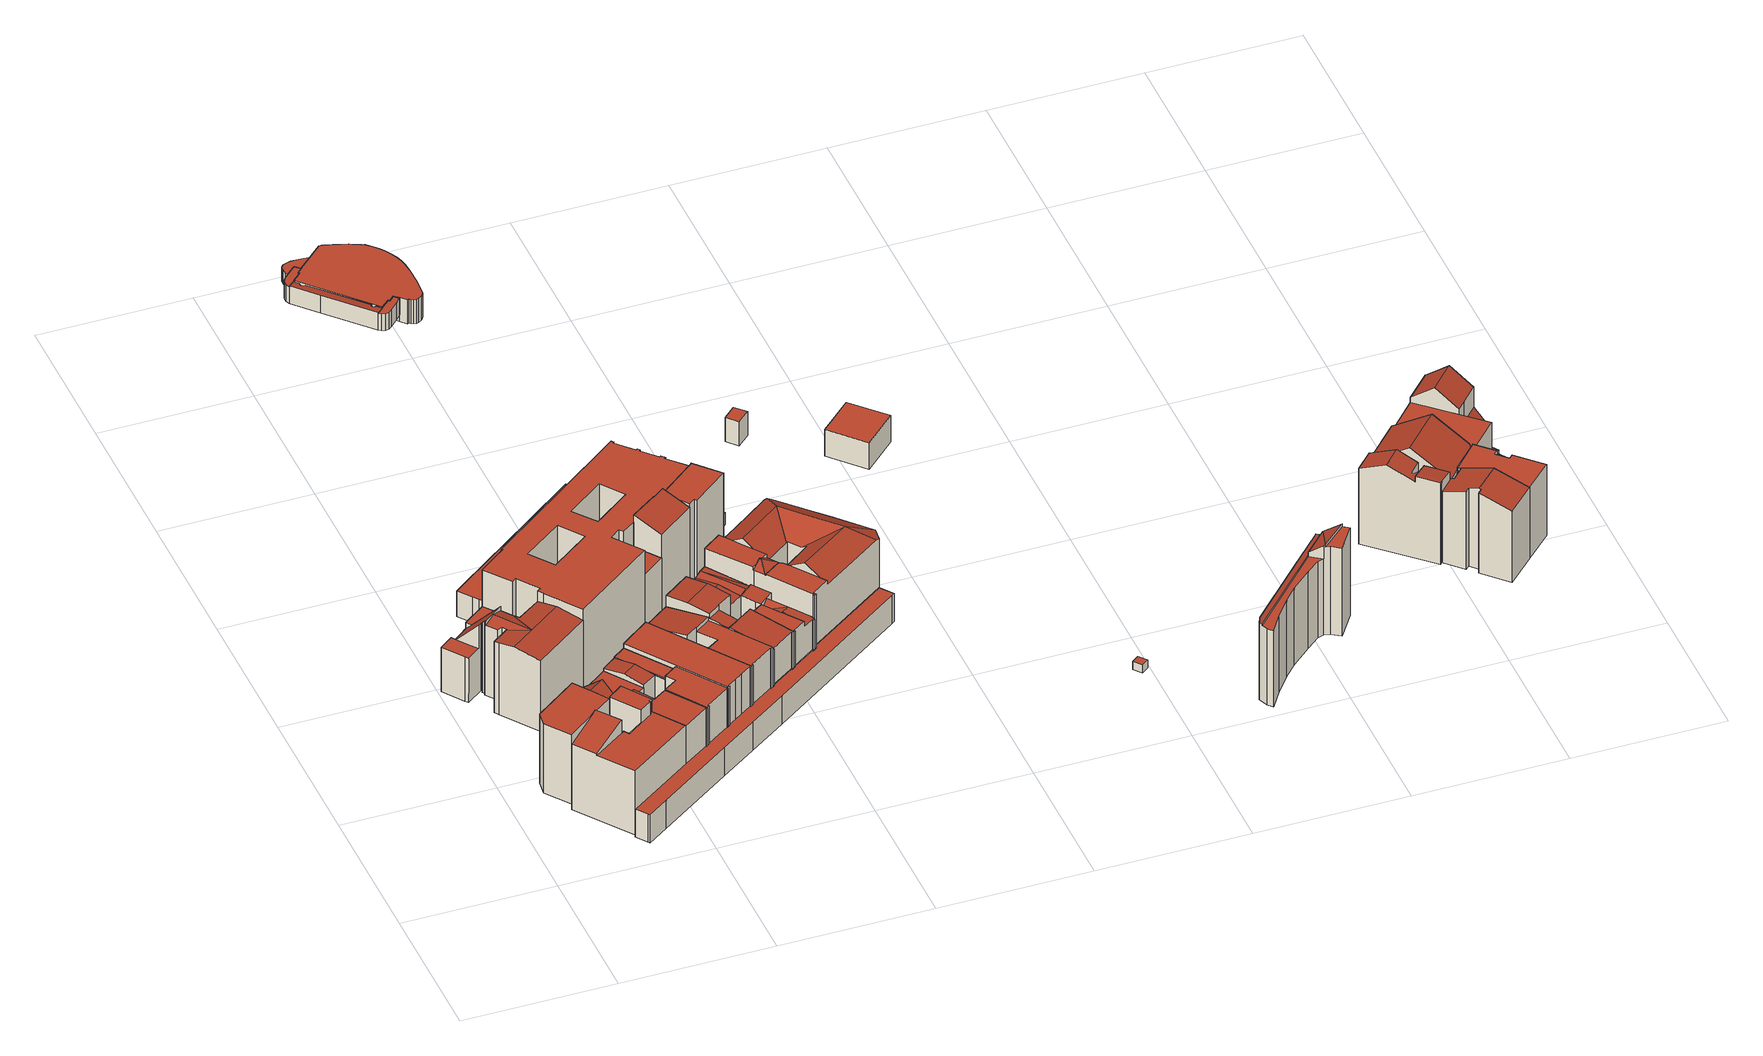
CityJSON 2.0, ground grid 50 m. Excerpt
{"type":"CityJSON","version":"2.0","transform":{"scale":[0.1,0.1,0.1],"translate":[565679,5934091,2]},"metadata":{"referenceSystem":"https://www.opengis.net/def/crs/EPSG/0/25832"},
"CityObjects":{
"building1":{"type":"Building","attributes":{"Gemeindeschluessel":"02000000","Geometrietyp2DReferenz":"3000","function":"31001_2310","roofType":"1000","measuredHeight":26.59,"storeysAboveGround":6},"geometry":[{"type":"MultiSurface","lod":"2","boundaries":[[[0,1,2,3,4,5,6,7]],[[0,8,9,10,11]],[[7,12,13,14,15,9,8]],[[16,17,18,19,20,21,22]],[[23,3,2,24]],[[11,1,0]],[[7,6,12]],[[25,5,4,26]],[[26,4,3,23]],[[14,22,21,15]],[[27,20,19,28]],[[28,19,18,29]],[[29,18,17,30]],[[30,17,16,31]],[[32,25,26,23,24,33,27,28,29,30,31]],[[27,33,10,9,15,21,20]],[[32,31,16,22,14,13]],[[0,7,8]],[[25,32,13,12,6,5]],[[33,24,2,1,11,10]]],"semantics":{"surfaces":[{"type":"RoofSurface"},{"type":"WallSurface"},{"type":"GroundSurface"}],"values":[0,0,0,0,1,1,1,1,1,1,1,1,1,1,2,1,1,1,1,1]}}]},
"building2":{"type":"Building","attributes":{"Gemeindeschluessel":"02000000","Geometrietyp2DReferenz":"3000","function":"31001_2010","roofType":"1000","measuredHeight":28.69,"storeysAboveGround":6},"geometry":[{"type":"MultiSurface","lod":"2","boundaries":[[[34,35,36,37]],[[38,37,36,39]],[[40,35,34,41]],[[42,43,44,45]],[[45,44,46,47]],[[47,46,48,49]],[[49,48,50,51]],[[51,50,52,53]],[[53,52,54,55]],[[56,38,39,57,42,45,47,49,51,53,55]],[[58,56,55,54]],[[43,42,57,40]],[[38,56,58,41,34,37]],[[57,39,36,35,40]],[[43,40,41,58,54,52,50,48,46,44]]],"semantics":{"surfaces":[{"type":"RoofSurface"},{"type":"WallSurface"},{"type":"GroundSurface"}],"values":[0,1,1,1,1,1,1,1,1,2,1,1,1,1,0]}}]},
"building3":{"type":"Building","attributes":{"Gemeindeschluessel":"02000000","Geometrietyp2DReferenz":"3000","function":"31001_2310","roofType":"3100","measuredHeight":27.79,"storeysAboveGround":5},"geometry":[{"type":"MultiSurface","lod":"2","boundaries":[[[59,60,61,62,63,64]],[[65,66,67,68,69,62,70,71,72,73,74,75,76]],[[66,77,78,79,80,81,82]],[[83,84,85]],[[69,63,62]],[[86,60,59,87]],[[87,59,64,88]],[[89,75,74,90]],[[90,74,73,91]],[[91,73,72,92]],[[92,72,71,93]],[[61,70,62]],[[94,95,96,97]],[[98,81,80,99]],[[99,80,79,100]],[[84,78,77,85]],[[66,82,67]],[[101,102,103,104]],[[105,106,107,108]],[[109,94,97,101,104,110,89,90,91,92,93,86,87,88,111,98,99,100,112,105,108,113]],[[112,100,79,78,84,83,114,115,116]],[[117,109,113,118]],[[119,120,117,118,121]],[[122,102,101,97,96]],[[113,108,107,121,118]],[[106,105,112,116]],[[123,110,104,103]],[[94,109,117,120,95]],[[89,110,123,124,76,75]],[[65,76,124,125,126]],[[126,114,83,85,77,66,65]],[[98,111,68,67,82,81]],[[86,93,71,70,61,60]],[[111,88,64,63,69,68]],[[106,116,115,114,119,121,107]],[[119,114,126,125]],[[119,125,124,123,103,102,122]],[[122,96,95,120,119]]],"semantics":{"surfaces":[{"type":"RoofSurface"},{"type":"WallSurface"},{"type":"GroundSurface"}],"values":[0,0,0,0,1,1,1,1,1,1,1,1,1,1,1,1,1,1,1,2,1,1,0,1,1,1,1,1,1,1,1,1,1,1,0,0,0,0]}}]},
"building4":{"type":"Building","attributes":{"Gemeindeschluessel":"02000000","Geometrietyp2DReferenz":"3000","function":"31001_2310","roofType":"1000","measuredHeight":24.97,"storeysAboveGround":5},"geometry":[{"type":"MultiSurface","lod":"2","boundaries":[[[127,128,129,130,131]],[[132,131,130,133]],[[133,130,129,134]],[[135,128,127,136]],[[137,138,139,140]],[[140,139,141,142]],[[143,144,145,146]],[[147,148,149,150]],[[151,152,134,129,128,135,153,154]],[[155,137,140,142,156,157,158,151,154,143,146,147,150]],[[159,160,161,132,133,134,152]],[[162,149,148,145,144,153,135,136,141,139,138]],[[156,142,141,136,127,131,132,161]],[[149,162,155,150]],[[145,148,147,146]],[[162,138,137,155]],[[153,144,143,154]],[[159,152,151,158]],[[160,159,158,157]],[[161,160,157,156]]],"semantics":{"surfaces":[{"type":"RoofSurface"},{"type":"WallSurface"},{"type":"GroundSurface"}],"values":[0,1,1,1,1,1,1,1,1,2,0,0,1,1,1,1,1,1,1,1]}}]},
"building5":{"type":"Building","attributes":{"Gemeindeschluessel":"02000000","Geometrietyp2DReferenz":"3000","function":"31001_2010","roofType":"1000","measuredHeight":23.34,"storeysAboveGround":5},"geometry":[{"type":"MultiSurface","lod":"2","boundaries":[[[163,164,165,166,167]],[[168,169,170,171,172,164,163]],[[173,174,171,170]],[[175,169,168,176]],[[165,177,166]],[[178,175,176,179,180,181]],[[178,181,182,183,174,173]],[[172,171,174,183]],[[182,181,180,184]],[[175,178,173,170,169]],[[179,176,168,163,167]],[[165,164,172]],[[180,179,167,166,177,184]],[[165,172,183,182,184,177]]],"semantics":{"surfaces":[{"type":"RoofSurface"},{"type":"WallSurface"},{"type":"GroundSurface"}],"values":[0,0,0,1,1,2,1,1,1,1,1,1,1,0]}}]},
"building6":{"type":"Building","attributes":{"Gemeindeschluessel":"02000000","Geometrietyp2DReferenz":"3000","function":"31001_2010","roofType":"1000","measuredHeight":24.37,"storeysAboveGround":6},"geometry":[{"type":"MultiSurface","lod":"2","boundaries":[[[185,186,187,188]],[[189,190,186,185]],[[191,192,193,194]],[[195,196,197,198]],[[199,200,191,194,201,202,189,185,188,203,195,198]],[[204,193,192,205,206,197,196,207,187,186,190,208]],[[197,206,199,198]],[[207,196,195,203]],[[208,190,189,202]],[[187,207,203,188]],[[204,208,202,201]],[[193,204,201,194]],[[205,192,191,200]],[[206,205,200,199]]],"semantics":{"surfaces":[{"type":"WallSurface"},{"type":"GroundSurface"},{"type":"RoofSurface"}],"values":[0,0,0,0,1,2,0,0,0,0,0,0,0,0]}}]},
"building7":{"type":"Building","attributes":{"Gemeindeschluessel":"02000000","Geometrietyp2DReferenz":"3000","function":"31001_2310","roofType":"1000","measuredHeight":25.02,"storeysAboveGround":6},"geometry":[{"type":"MultiSurface","lod":"2","boundaries":[[[209,210,211,212]],[[212,211,213,214]],[[214,213,215,216]],[[217,218,219,220]],[[221,222,223,195]],[[224,225,226,227]],[[227,226,228,229]],[[229,228,230,231]],[[232,223,222,219,218,230,228,226,225,233,215,213,211,210]],[[217,220,221,195,203,209,212,214,216,234,224,227,229,231]],[[234,216,215,233]],[[209,203,232,210]],[[203,195,223,232]],[[221,220,219,222]],[[217,231,230,218]],[[224,234,233,225]]],"semantics":{"surfaces":[{"type":"WallSurface"},{"type":"RoofSurface"},{"type":"GroundSurface"}],"values":[0,0,0,0,0,0,0,0,1,2,0,0,0,0,0,0]}}]},
"building8":{"type":"Building","attributes":{"Gemeindeschluessel":"02000000","Geometrietyp2DReferenz":"3000","function":"31001_2010","roofType":"1000","measuredHeight":9.47,"storeysAboveGround":7},"geometry":[{"type":"MultiSurface","lod":"2","boundaries":[[[235,236,237,238]],[[239,240,241,242]],[[242,241,243,244]],[[245,246,236,235]],[[247,248,249,250]],[[250,249,246,245]],[[251,252,248,247]],[[244,243,252,251]],[[240,239,238,237]],[[238,239,242,244,251,247,250,245,235]],[[240,237,236,246,249,248,252,243,241]]],"semantics":{"surfaces":[{"type":"WallSurface"},{"type":"GroundSurface"},{"type":"RoofSurface"}],"values":[0,0,0,0,0,0,0,0,0,1,2]}}]},
"building9":{"type":"Building","attributes":{"Gemeindeschluessel":"02000000","Geometrietyp2DReferenz":"3000","function":"31001_2010","roofType":"1000","measuredHeight":30.43,"storeysAboveGround":6},"geometry":[{"type":"MultiSurface","lod":"2","boundaries":[[[253,254,255,256,257,258,259,260,261,262,263,264,265,266,267,268,269,270,271,113,108,105,272,273,99,98,274,275,276,277,278,279],[280,281,282,283],[284,285,286,287]],[[288,289,290,291,292,293,294,295,296,297,298,299,300,301,302,303,304,305,306,307,308,309,310,311,312,313,314,315,316,317,318,319],[320,321,322,323],[324,325,326,327]],[[319,318,254,253]],[[318,317,255,254]],[[317,316,256,255]],[[316,315,257,256]],[[315,314,258,257]],[[314,313,259,258]],[[313,312,260,259]],[[312,311,261,260]],[[311,310,262,261]],[[310,309,263,262]],[[309,308,264,263]],[[308,307,265,264]],[[307,306,266,265]],[[306,305,267,266]],[[305,304,268,267]],[[304,303,269,268]],[[303,302,270,269]],[[302,301,271,270]],[[301,300,113,271]],[[300,299,108,113]],[[299,298,105,108]],[[298,297,272,105]],[[297,296,273,272]],[[296,295,99,273]],[[295,294,98,99]],[[294,293,274,98]],[[293,292,275,274]],[[292,291,276,275]],[[291,290,277,276]],[[290,289,278,277]],[[289,288,279,278]],[[288,319,253,279]],[[323,322,281,280]],[[322,321,282,281]],[[321,320,283,282]],[[320,323,280,283]],[[327,326,285,284]],[[326,325,286,285]],[[325,324,287,286]],[[324,327,284,287]]],"semantics":{"surfaces":[{"type":"GroundSurface"},{"type":"RoofSurface"},{"type":"WallSurface"}],"values":[0,1,2,2,2,2,2,2,2,2,2,2,2,2,2,2,2,2,2,2,2,2,2,2,2,2,2,2,2,2,2,2,2,2,2,2,2,2,2,2,2,2]}}]},
"building10":{"type":"Building","attributes":{"Gemeindeschluessel":"02000000","Geometrietyp2DReferenz":"3000","function":"31001_2050","roofType":"1000","measuredHeight":26.42,"storeysAboveGround":6},"geometry":[{"type":"MultiSurface","lod":"2","boundaries":[[[328,329,330,216]],[[331,332,333,334]],[[335,336,337,338]],[[234,339,336,335]],[[340,341,342,224]],[[343,344,345,346]],[[347,348,340,224,234,335,338,349,328,216,350,351,343,346]],[[337,336,339,342,341,352,353,345,344,354,331,334]],[[331,354,351,350,355,332]],[[337,334,333,356,349,338]],[[345,353,347,346]],[[354,344,343,351]],[[342,339,234,224]],[[352,341,340,348]],[[353,352,348,347]],[[329,328,349,356]],[[355,350,216,330]],[[355,330,329,356,333,332]]],"semantics":{"surfaces":[{"type":"WallSurface"},{"type":"GroundSurface"},{"type":"RoofSurface"}],"values":[0,0,0,0,0,0,1,2,0,0,0,0,0,0,0,0,0,2]}}]},
"building11":{"type":"Building","attributes":{"Gemeindeschluessel":"02000000","Geometrietyp2DReferenz":"3000","function":"51009_1610","roofType":"1000","measuredHeight":10.56},"geometry":[{"type":"MultiSurface","lod":"2","boundaries":[[[357,358,359,360]],[[361,362,363,364]],[[364,363,365,366]],[[367,368,369,370]],[[371,372,360,359]],[[366,365,372,371]],[[361,373,374,362]],[[373,370,369,374]],[[367,375,376,368]],[[376,375,377,378]],[[379,378,377,380]],[[381,382,379,380]],[[383,382,381,384]],[[383,384,385,386]],[[387,386,385,388]],[[389,390,387,388]],[[391,390,389,392]],[[391,392,393,394]],[[395,394,393,396]],[[397,398,395,396]],[[399,398,397,400]],[[399,400,401,402]],[[403,402,401,404]],[[405,406,403,404]],[[407,406,405,408]],[[407,408,409,410]],[[411,410,409,412]],[[413,411,412,414]],[[415,413,414,416]],[[417,418,415,416]],[[419,418,417,420]],[[419,420,421,422]],[[423,422,421,424]],[[425,426,423,424]],[[427,426,425,428]],[[427,428,429,430]],[[357,430,429,358]],[[367,370,373,361,364,366,371,359,358,429,428,425,424,421,420,417,416,414,412,409,408,405,404,401,400,397,396,393,392,389,388,385,384,381,380,377,375]],[[369,368,376,378,379,382,383,386,387,390,391,394,395,398,399,402,403,406,407,410,411,413,415,418,419,422,423,426,427,430,357,360,372,365,363,362,374]]],"semantics":{"surfaces":[{"type":"WallSurface"},{"type":"GroundSurface"},{"type":"RoofSurface"}],"values":[0,0,0,0,0,0,0,0,0,0,0,0,0,0,0,0,0,0,0,0,0,0,0,0,0,0,0,0,0,0,0,0,0,0,0,0,0,1,2]}}]},
"building12":{"type":"Building","attributes":{"Gemeindeschluessel":"02000000","Geometrietyp2DReferenz":"3000","function":"31001_2010","roofType":"1000","measuredHeight":20.93,"storeysAboveGround":5},"geometry":[{"type":"MultiSurface","lod":"2","boundaries":[[[431,432,433,434]],[[434,433,435,436]],[[436,435,437,438]],[[438,437,439,440]],[[432,431,440,439]],[[440,431,434,436,438]],[[432,439,437,435,433]]],"semantics":{"surfaces":[{"type":"WallSurface"},{"type":"GroundSurface"},{"type":"RoofSurface"}],"values":[0,0,0,0,0,1,2]}}]},
"building13":{"type":"Building","attributes":{"Gemeindeschluessel":"02000000","Geometrietyp2DReferenz":"3000","function":"31001_2050","roofType":"3100","measuredHeight":28.46,"storeysAboveGround":6},"geometry":[{"type":"MultiSurface","lod":"2","boundaries":[[[441,442,443,444]],[[443,445,446,444]],[[441,447,448,442]],[[449,450,451,452]],[[453,454,455,343]],[[456,457,458,459]],[[351,460,447,441,444,446,461,462,350]],[[463,464,453,343,351,350,465,466,467,468,449,452,456,459]],[[469,470,461,446,445,471]],[[455,454,472,473,458,457,451,450,448,447,460]],[[470,469,466,465,474]],[[469,471,467,466]],[[468,467,471,445,443,442,448]],[[458,473,463,459]],[[451,457,456,452]],[[455,460,351,343]],[[472,454,453,464]],[[473,472,464,463]],[[448,450,449,468]],[[474,465,350,462]],[[474,462,461,470]]],"semantics":{"surfaces":[{"type":"RoofSurface"},{"type":"WallSurface"},{"type":"GroundSurface"}],"values":[0,1,1,1,1,1,1,2,0,0,1,1,1,1,1,1,1,1,1,1,0]}}]},
"building14":{"type":"Building","attributes":{"Gemeindeschluessel":"02000000","Geometrietyp2DReferenz":"3000","function":"31001_2010","roofType":"2100","measuredHeight":32.8,"storeysAboveGround":6},"geometry":[{"type":"MultiSurface","lod":"2","boundaries":[[[475,476,477,478]],[[478,477,479,480]],[[480,479,481,482]],[[482,481,483,484]],[[484,483,485,486]],[[476,475,486,485]],[[486,475,478,480,482,484]],[[476,485,483,481,479,477]]],"semantics":{"surfaces":[{"type":"WallSurface"},{"type":"GroundSurface"},{"type":"RoofSurface"}],"values":[0,0,0,0,0,0,1,2]}}]},
"building15":{"type":"Building","attributes":{"Gemeindeschluessel":"02000000","Geometrietyp2DReferenz":"3000","function":"31001_2310","roofType":"1000","measuredHeight":24.54,"storeysAboveGround":5},"geometry":[{"type":"MultiSurface","lod":"2","boundaries":[[[487,488,489,490]],[[491,492,493,494,495,489]],[[496,491,488,487]],[[497,498,495]],[[494,499,500,497,495]],[[501,502,503,499,493,504,505]],[[506,507,508]],[[509,510,506,508]],[[506,511,512,507]],[[513,508,514]],[[449,515,516,517]],[[513,518,519,508,520]],[[508,519,509]],[[521,522,523]],[[452,524,515,449]],[[499,503,500]],[[505,504,514,508]],[[525,526,527,456]],[[528,529,530,531]],[[517,516,518,513,514,504,493,492,532]],[[533,534,525,456,452,449,517,532,466,465,535,536,537,528,531]],[[535,465,490,489,495,498]],[[536,535,498,497,500,503,502]],[[537,536,502,501,512,511,538]],[[539,533,531,530]],[[529,528,537,538]],[[521,510,509]],[[505,508,507,512,501]],[[524,452,456,527]],[[526,525,534,540]],[[534,533,539,523,522,540]],[[466,532,492,491,496]],[[499,494,493]],[[465,466,496,487,490]],[[491,489,488]],[[529,538,511,506,510,521,523,539,530]],[[526,540,522,521,509,519,518,516,515,524,527]]],"semantics":{"surfaces":[{"type":"RoofSurface"},{"type":"WallSurface"},{"type":"GroundSurface"}],"values":[0,0,0,0,0,0,0,0,0,0,1,1,1,1,1,1,1,1,1,1,2,1,1,1,1,1,1,1,1,1,1,1,1,1,1,0,0]}}]},
"building16":{"type":"Building","attributes":{"Gemeindeschluessel":"02000000","Geometrietyp2DReferenz":"3000","function":"51009_1610","roofType":"1000","measuredHeight":6.48},"geometry":[{"type":"MultiSurface","lod":"2","boundaries":[[[541,542,543,544,545,546,547,548,549,550,551,552,553,554,555,556,557,558,559]],[[560,561,562,563]],[[556,564,557]],[[565,566,567,568]],[[568,567,561,560]],[[569,558,557]],[[570,555,554,571]],[[571,554,553,572]],[[572,553,552,573]],[[573,552,551,574]],[[574,551,550,575]],[[575,550,549,576]],[[576,549,548,577]],[[577,548,547,578]],[[578,547,546,579]],[[579,546,545,580]],[[543,542,581]],[[543,582,544]],[[583,584,585,586]],[[586,585,587,588]],[[588,587,589,590]],[[591,592,593,594]],[[594,593,595,596]],[[596,595,597,598]],[[598,597,599,600]],[[600,599,601,602]],[[603,604,605,606]],[[606,605,607,608]],[[608,607,609,610]],[[610,609,611,612]],[[583,586,588,590,613,614,565,568,560,563,591,594,596,598,600,602,615,570,571,572,573,574,575,576,577,578,579,580,603,606,608,610,612]],[[584,583,612,611]],[[614,613,541,559]],[[613,590,589,581,542,541]],[[603,580,545,544,582,604]],[[565,614,559,558,569,566]],[[570,615,616,564,556,555]],[[616,615,602,601]],[[592,591,563,562]],[[584,611,609,607,605,604,582,543,581,589,587,585]],[[592,562,561,567,566,569,557,564,616,601,599,597,595,593]]],"semantics":{"surfaces":[{"type":"RoofSurface"},{"type":"WallSurface"},{"type":"GroundSurface"}],"values":[0,1,1,1,1,1,1,1,1,1,1,1,1,1,1,1,1,1,1,1,1,1,1,1,1,1,1,1,1,1,2,1,1,1,1,1,1,1,1,0,0]}}]},
"building17":{"type":"Building","attributes":{"Gemeindeschluessel":"02000000","Geometrietyp2DReferenz":"3000","function":"31001_2010","roofType":"1000","measuredHeight":30.7,"storeysAboveGround":7},"geometry":[{"type":"MultiSurface","lod":"2","boundaries":[[[617,618,619,620]],[[620,619,621,622]],[[622,621,623,624]],[[624,623,625,626]],[[626,625,627,628]],[[628,627,629,630]],[[631,632,618,617]],[[630,629,632,631]],[[630,631,617,620,622,624,626,628]],[[632,629,627,625,623,621,619,618]]],"semantics":{"surfaces":[{"type":"WallSurface"},{"type":"GroundSurface"},{"type":"RoofSurface"}],"values":[0,0,0,0,0,0,0,0,1,2]}}]},
"building18":{"type":"Building","attributes":{"Gemeindeschluessel":"02000000","Geometrietyp2DReferenz":"3000","function":"31001_2080","roofType":"1000","measuredHeight":8.91,"storeysAboveGround":1},"geometry":[{"type":"MultiSurface","lod":"2","boundaries":[[[633,634,635,636,637,638,639,640,641,642,643]],[[644,645,646,647]],[[647,646,648,649]],[[650,651,652,653]],[[653,652,654,655]],[[655,654,645,644]],[[656,643,642,657]],[[657,642,641,658]],[[658,641,640,659]],[[659,640,639,660]],[[660,639,638,661]],[[661,638,637,662]],[[663,634,633,664]],[[664,633,643,656]],[[635,665,666,636]],[[667,668,669,670]],[[670,669,671,672]],[[672,671,673,674]],[[674,673,675,676]],[[676,675,677,678]],[[678,677,679,680]],[[680,679,681,682]],[[682,681,683,684]],[[684,683,685,686]],[[686,685,687,688]],[[688,687,689,690]],[[690,689,691,692]],[[692,691,693,694]],[[695,696,697,698]],[[698,697,699,700]],[[700,699,701,702]],[[702,701,703,704]],[[704,703,705,706]],[[706,705,707,708]],[[708,707,709,710]],[[710,709,711,712]],[[712,711,713,714]],[[715,713,711,709,707,705,703,701,699,697,696,693,691,689,687,685,683,681,679,677,675,673,671,669,668,666,665,716,648,646,645,654,652,651]],[[717,650,653,655,644,647,649,718,663,664,656,657,658,659,660,661,662,667,670,672,674,676,678,680,682,684,686,688,690,692,694,695,698,700,702,704,706,708,710,712,714]],[[717,714,713,715]],[[695,694,693,696]],[[663,718,716,665,635,634]],[[667,662,637,636,666,668]],[[650,717,715,651]],[[718,649,648,716]]],"semantics":{"surfaces":[{"type":"RoofSurface"},{"type":"WallSurface"},{"type":"GroundSurface"}],"values":[0,1,1,1,1,1,1,1,1,1,1,1,1,1,1,1,1,1,1,1,1,1,1,1,1,1,1,1,1,1,1,1,1,1,1,1,1,0,2,1,1,1,1,1,1]}}]},
"building19":{"type":"Building","attributes":{"Gemeindeschluessel":"02000000","Geometrietyp2DReferenz":"3000","function":"31001_2310","roofType":"3100","measuredHeight":33.44,"storeysAboveGround":7},"geometry":[{"type":"MultiSurface","lod":"2","boundaries":[[[719,720,721,722,723,724,725,726,727,728,729]],[[730,731,732,733,720,734]],[[735,736,737,732,731]],[[732,737,738,722,733]],[[739,740,741,742,743]],[[744,728,727]],[[725,724,745]],[[720,719,734]],[[735,746,747,736]],[[748,749,750]],[[751,752,753]],[[754,755,756,757]],[[758,759,760,761]],[[761,760,762,763]],[[764,765,766,767]],[[768,769,770,771]],[[772,741,740,773]],[[754,774,775,776,773,740,739,777,753,752,755]],[[778,779,780,767,766,781,782,783,784,785]],[[738,786,787,788,785,784,789,745,724,723,722]],[[773,776,775,774,754,757,790,791,792,793,794,795,796,797,798,799,800,801,758,761,763,802,768,771,803,804,805,806,772],[780,779,778,785,788,787,786,807,808,809,810,764,767]],[[784,783,782,743,811,812,813,789]],[[812,811,743,742,814,815,816,770,769,817,813]],[[795,794,793,818,746,735,731,730,796]],[[737,736,747,819,809,808,807,786,738]],[[814,742,741,772,806,805,804,815]],[[816,815,804,803,771,770]],[[820,751,821,750]],[[817,769,768,802,763,762]],[[792,791,822,823,818,793]],[[791,790,757,756,824,822]],[[749,748,765,764,810,809,819]],[[733,722,721,720]],[[726,725,825,727]],[[826,827,759,758,801,800]],[[797,796,730,734,719,729,798]],[[729,728,744,826,800,799,798]],[[751,753,777,739,743,828,821]],[[750,821,828,743,782,781,766,765,748]],[[818,823,822,824,756,755,752,751,820,750,749,819,747,746]],[[725,745,789,813,829,825]],[[727,825,829,813,817,762,760,759,827,826,744]]],"semantics":{"surfaces":[{"type":"RoofSurface"},{"type":"WallSurface"},{"type":"GroundSurface"}],"values":[0,0,0,0,0,1,1,1,1,1,1,1,1,1,1,1,1,1,1,1,2,0,0,1,1,1,1,1,1,1,1,1,1,1,1,1,1,0,0,0,0,0]}}]},
"building20":{"type":"Building","attributes":{"Gemeindeschluessel":"02000000","Geometrietyp2DReferenz":"3000","function":"51009_1610","roofType":"1000","measuredHeight":4.54},"geometry":[{"type":"MultiSurface","lod":"2","boundaries":[[[830,831,832,833,834,835,836,837,838]],[[839,840,841,842,843,844,845,846,847]],[[839,838,837,840]],[[840,837,836,841]],[[841,836,835,842]],[[842,835,834,843]],[[843,834,833,844]],[[844,833,832,845]],[[845,832,831,846]],[[846,831,830,847]],[[847,830,838,839]]],"semantics":{"surfaces":[{"type":"RoofSurface"},{"type":"GroundSurface"},{"type":"WallSurface"}],"values":[0,1,2,2,2,2,2,2,2,2,2]}}]},
"building21":{"type":"Building","attributes":{"Gemeindeschluessel":"02000000","Geometrietyp2DReferenz":"3000","function":"31001_2050","roofType":"1000","measuredHeight":4.53,"storeysAboveGround":1},"geometry":[{"type":"MultiSurface","lod":"2","boundaries":[[[848,849,850,851]],[[852,853,854,855]],[[855,854,849,848]],[[854,853,850,849]],[[853,852,851,850]],[[852,855,848,851]]],"semantics":{"surfaces":[{"type":"GroundSurface"},{"type":"RoofSurface"},{"type":"WallSurface"}],"values":[0,1,2,2,2,2]}}]},
"building22":{"type":"Building","attributes":{"Gemeindeschluessel":"02000000","Geometrietyp2DReferenz":"3000","function":"31001_2080","roofType":"1000","measuredHeight":4.46,"storeysAboveGround":1},"geometry":[{"type":"MultiSurface","lod":"2","boundaries":[[[856,857,858,859]],[[860,861,862,863]],[[863,862,857,856]],[[862,861,858,857]],[[861,860,859,858]],[[860,863,856,859]]],"semantics":{"surfaces":[{"type":"GroundSurface"},{"type":"RoofSurface"},{"type":"WallSurface"}],"values":[0,1,2,2,2,2]}}]},
"building23":{"type":"Building","attributes":{"Gemeindeschluessel":"02000000","Geometrietyp2DReferenz":"3000","function":"51009_1610","roofType":"1000","measuredHeight":4.46},"geometry":[{"type":"MultiSurface","lod":"2","boundaries":[[[864,865,866,867]],[[868,869,870,871]],[[868,867,866,869]],[[869,866,865,870]],[[870,865,864,871]],[[868,871,864,867]]],"semantics":{"surfaces":[{"type":"RoofSurface"},{"type":"GroundSurface"},{"type":"WallSurface"}],"values":[0,1,2,2,2,2]}}]},
"building24":{"type":"Building","attributes":{"Gemeindeschluessel":"02000000","Geometrietyp2DReferenz":"3000","function":"31001_3090","roofType":"1000","measuredHeight":9,"storeysAboveGround":1},"geometry":[{"type":"MultiSurface","lod":"2","boundaries":[[[872,873,874,875]],[[876,877,878,879]],[[879,878,873,872]],[[878,877,874,873]],[[877,876,875,874]],[[876,879,872,875]]],"semantics":{"surfaces":[{"type":"GroundSurface"},{"type":"RoofSurface"},{"type":"WallSurface"}],"values":[0,1,2,2,2,2]}}]},
"building25":{"type":"Building","attributes":{"Gemeindeschluessel":"02000000","Geometrietyp2DReferenz":"3000","function":"31001_2080","roofType":"1000","measuredHeight":9.91,"storeysAboveGround":2},"geometry":[{"type":"MultiSurface","lod":"2","boundaries":[[[880,881,882,883]],[[884,885,886,887]],[[884,883,882,885]],[[885,882,881,886]],[[886,881,880,887]],[[887,880,883,884]]],"semantics":{"surfaces":[{"type":"RoofSurface"},{"type":"GroundSurface"},{"type":"WallSurface"}],"values":[0,1,2,2,2,2]}}]},
"building26":{"type":"Building","attributes":{"Gemeindeschluessel":"02000000","Geometrietyp2DReferenz":"3000","function":"31001_3091","roofType":"1000","measuredHeight":3,"storeysAboveGround":1},"geometry":[{"type":"MultiSurface","lod":"2","boundaries":[[[888,889,890,891]],[[892,893,894,895]],[[895,894,889,888]],[[894,893,890,889]],[[893,892,891,890]],[[892,895,888,891]]],"semantics":{"surfaces":[{"type":"GroundSurface"},{"type":"RoofSurface"},{"type":"WallSurface"}],"values":[0,1,2,2,2,2]}}]},
"building27":{"type":"Building","attributes":{"Gemeindeschluessel":"02000000","Geometrietyp2DReferenz":"3000","function":"51009_1610","roofType":"2100","measuredHeight":33.85},"geometry":[{"type":"MultiSurface","lod":"2","boundaries":[[[896,897,898,899]],[[900,901,898,897]],[[902,903,904,905,906]],[[907,908,909,910]],[[910,909,911,912]],[[912,911,913,914]],[[915,916,917,918]],[[919,920,921,922]],[[922,921,923,924]],[[924,923,925,926]],[[926,925,927,928]],[[916,899,898,929]],[[930,896,899,916,915]],[[905,901,900,906]],[[931,904,903,932]],[[932,903,902,933]],[[934,935,929,898,901,905,904,931]],[[936,919,922,924,926,928,937,938,907,910,912,914,939,940,934,931,932,933]],[[941,942,913,911,909,908,917,916,929,935]],[[913,942,939,914]],[[936,933,902,906,900,897,896]],[[941,935,934,940]],[[942,941,940,939]],[[943,938,937,944]],[[944,937,928,927]],[[919,936,896,930,920]],[[907,938,943,918,917,908]],[[944,927,925,923,921,920,930,915,918,943]]],"semantics":{"surfaces":[{"type":"RoofSurface"},{"type":"WallSurface"},{"type":"GroundSurface"}],"values":[0,0,0,1,1,1,1,1,1,1,1,1,1,1,1,1,1,2,0,1,1,1,1,1,1,1,1,0]}}]},
"building28":{"type":"Building","attributes":{"Gemeindeschluessel":"02000000","Geometrietyp2DReferenz":"3000","function":"31001_2010","roofType":"3100","measuredHeight":32.34,"storeysAboveGround":7},"geometry":[{"type":"MultiSurface","lod":"2","boundaries":[[[945,946,947,948]],[[949,950,951,952,953,954,946,945]],[[955,956,957,958,959]],[[960,948,947,961]],[[962,954,953,963]],[[963,953,952,964]],[[964,952,951,965]],[[965,951,950,966]],[[949,959,958,950]],[[967,957,956,968]],[[968,956,955,969]],[[960,961,962,963,964,965,966,967,968,969]],[[960,969,955,959,949,945,948]],[[967,966,950,958,957]],[[962,961,947,946,954]]],"semantics":{"surfaces":[{"type":"RoofSurface"},{"type":"WallSurface"},{"type":"GroundSurface"}],"values":[0,0,0,1,1,1,1,1,1,1,1,2,1,1,1]}}]},
"building29":{"type":"Building","attributes":{"Gemeindeschluessel":"02000000","Geometrietyp2DReferenz":"3000","function":"31001_2010","roofType":"3100","measuredHeight":34.13,"storeysAboveGround":7},"geometry":[{"type":"MultiSurface","lod":"2","boundaries":[[[970,971,972,973]],[[961,973,972,974]],[[975,976,977,978]],[[978,977,979,980]],[[981,982,970,973,961]],[[981,961,974,975,978,980]],[[982,981,980,979]],[[975,974,972,971,976]],[[982,979,977,976,971,970]]],"semantics":{"surfaces":[{"type":"RoofSurface"},{"type":"WallSurface"},{"type":"GroundSurface"}],"values":[0,1,1,1,1,2,1,1,0]}}]},
"building30":{"type":"Building","attributes":{"Gemeindeschluessel":"02000000","Geometrietyp2DReferenz":"3000","function":"31001_2010","roofType":"3100","measuredHeight":30.16,"storeysAboveGround":7},"geometry":[{"type":"MultiSurface","lod":"2","boundaries":[[[983,984,985,986,987,988,989,990,991]],[[992,991,990,993]],[[993,990,989,994]],[[994,989,988,995]],[[995,988,987,996]],[[997,984,983,998]],[[998,983,991,992]],[[999,1000,1001,1002]],[[1003,1004,1000,999]],[[1003,999,1002,997,998,992,993,994,995,996,1005]],[[1006,1005,996,987,986]],[[1004,1003,1005,1006]],[[997,1002,1001,985,984]],[[1004,1006,986,985,1001,1000]]],"semantics":{"surfaces":[{"type":"RoofSurface"},{"type":"WallSurface"},{"type":"GroundSurface"}],"values":[0,1,1,1,1,1,1,1,1,2,1,1,1,0]}}]},
"building31":{"type":"Building","attributes":{"Gemeindeschluessel":"02000000","Geometrietyp2DReferenz":"3000","function":"31001_2010","roofType":"1000","measuredHeight":23.97,"storeysAboveGround":7},"geometry":[{"type":"MultiSurface","lod":"2","boundaries":[[[1007,1008,1009,1010,1011]],[[1012,1013,1014,1015,1016]],[[1015,1008,1007,1016]],[[1012,1011,1010,1013]],[[1013,1010,1009,1014]],[[1014,1009,1008,1015]],[[1012,1016,1007,1011]]],"semantics":{"surfaces":[{"type":"RoofSurface"},{"type":"GroundSurface"},{"type":"WallSurface"}],"values":[0,1,2,2,2,2,2]}}]},
"building32":{"type":"Building","attributes":{"Gemeindeschluessel":"02000000","Geometrietyp2DReferenz":"3000","function":"31001_2010","roofType":"1000","measuredHeight":26.55,"storeysAboveGround":6},"geometry":[{"type":"MultiSurface","lod":"2","boundaries":[[[1017,1018,1019,1020]],[[1020,1019,1021,1022]],[[1022,1021,1023,1024]],[[1024,1023,1025,1026]],[[1026,1025,1027,1028]],[[1028,1027,1029,1030]],[[1005,1006,1031,996]],[[996,1031,1018,1017]],[[1032,1033,1006,1005]],[[1033,1032,1030,1029]],[[1030,1032,1005,996,1017,1020,1022,1024,1026,1028]],[[1033,1029,1027,1025,1023,1021,1019,1018,1031,1006]]],"semantics":{"surfaces":[{"type":"WallSurface"},{"type":"GroundSurface"},{"type":"RoofSurface"}],"values":[0,0,0,0,0,0,0,0,0,0,1,2]}}]},
"building33":{"type":"Building","attributes":{"Gemeindeschluessel":"02000000","Geometrietyp2DReferenz":"3000","function":"31001_2010","roofType":"3100","measuredHeight":31.62,"storeysAboveGround":8},"geometry":[{"type":"MultiSurface","lod":"2","boundaries":[[[1034,1035,1036,1037,1038,1039,1040]],[[1041,1042,1043,1044]],[[1044,1043,1045,1046]],[[1034,1047,1048,1035]],[[1049,1040,1039,1050]],[[1051,1038,1037,1052]],[[1052,1037,1036,1053]],[[1054,1055,1056,1057]],[[1058,1059,1060,1061]],[[1061,1060,1062,1063]],[[1046,1045,1064,1047,1034,1040,1049,1059,1058]],[[1054,1057,1065,1051,1052,1053,1066,1067,1068,1041,1044,1046,1058,1061,1063]],[[1055,1054,1063,1062]],[[1050,1065,1057,1056]],[[1051,1065,1050,1039,1038]],[[1066,1053,1036,1035,1048]],[[1069,1067,1066,1048]],[[1068,1067,1069,1070,1071]],[[1042,1041,1068,1071]],[[1056,1055,1062,1060,1059,1049,1050]],[[1070,1069,1048,1047,1064]],[[1070,1064,1045,1043,1042,1071]]],"semantics":{"surfaces":[{"type":"RoofSurface"},{"type":"WallSurface"},{"type":"GroundSurface"}],"values":[0,1,1,1,1,1,1,1,1,1,1,2,1,1,1,1,1,1,1,0,0,0]}}]}
},
"vertices":[
[291,492,295],[254,544,295],[113,441,295],[106,392,295],[164,314,295],[269,392,295],[330,435,295],[294,488,295],[292,490,297],[342,526,297],[304,581,239],[254,544,239],[330,435,239],[331,436,239],[331,435,238],[380,471,238],[396,344,302],[435,371,302],[432,375,302],[443,382,302],[432,397,302],[380,471,302],[331,435,302],[106,392,36],[113,441,36],[269,392,36],[164,314,36],[432,397,36],[443,382,36],[432,375,36],[435,371,36],[396,344,36],[331,436,36],[304,581,36],
[216,243,261],[324,318,303],[269,392,302],[164,314,261],[164,314,16],[269,392,16],[324,318,255],[216,243,255],[332,324,16],[332,324,255],[344,307,255],[344,307,16],[396,344,255],[396,344,16],[435,371,255],[435,371,16],[432,375,255],[432,375,16],[443,382,255],[443,382,16],[512,283,255],[512,283,16],[296,134,16],[324,318,16],[296,134,255],
[50,891,195],[57,882,195],[101,915,195],[55,977,195],[44,993,195],[0,959,195],[182,945,308],[122,1027,196],[110,1043,174],[84,1023,174],[44,993,174],[101,915,281],[112,923,281],[117,916,291],[112,912,291],[120,902,304],[114,898,304],[116,895,308],[182,945,196],[183,946,196],[172,962,196],[246,1014,196],[183,1097,196],[110,1043,196],[208,910,174],[183,946,174],[182,945,174],[57,882,30],[50,891,30],[0,959,30],[114,898,30],[120,902,30],[112,912,30],[117,916,30],[112,923,30],[119,796,30],[119,796,298],[110,810,296],[110,810,30],[183,1097,30],[246,1014,30],[172,962,30],[165,850,30],[165,850,297],[155,863,297],[155,863,30],[298,944,30],[298,944,296],[311,927,299],[311,927,30],[206,678,30],[141,862,30],[84,1023,30],[222,891,30],[393,814,30],[208,910,293],[212,904,294],[222,891,296],[206,678,293],[393,814,293],[230,810,306],[151,753,306],[338,889,306],[163,848,296],[141,862,293],[116,895,293],[149,920,306],[182,945,293],
[426,406,263],[471,437,256],[445,477,256],[431,498,256],[385,464,263],[385,464,227],[431,498,227],[445,477,227],[471,437,252],[426,406,252],[512,283,13],[512,283,252],[443,382,252],[443,382,13],[432,397,252],[432,397,13],[517,466,13],[517,466,252],[601,346,252],[601,346,13],[604,342,13],[604,342,252],[600,339,252],[600,339,13],[430,500,13],[430,500,227],[472,436,252],[472,436,13],[598,341,13],[304,581,13],[392,645,13],[474,528,13],[474,528,227],[392,645,227],[304,581,227],[598,341,252],
[434,586,248],[480,619,248],[458,651,242],[439,679,238],[392,645,238],[474,528,238],[521,559,238],[521,558,238],[522,560,238],[502,588,242],[541,527,238],[544,529,238],[521,559,14],[474,528,14],[439,679,242],[541,527,14],[392,645,14],[480,709,14],[586,559,14],[586,559,242],[544,529,242],[480,709,242],
[541,527,10],[541,527,254],[586,559,254],[586,559,10],[562,495,10],[562,495,254],[611,347,10],[611,347,254],[604,342,254],[604,342,10],[693,404,10],[693,404,254],[690,401,254],[690,401,10],[688,403,10],[609,349,10],[601,346,10],[517,466,10],[691,408,10],[601,346,254],[609,349,254],[688,403,254],[691,408,254],[517,466,254],
[480,709,10],[480,709,260],[513,733,260],[513,733,10],[541,754,260],[541,754,10],[576,780,260],[576,780,10],[724,429,10],[724,429,260],[697,410,260],[697,410,10],[699,407,10],[699,407,260],[693,404,260],[793,472,10],[793,472,260],[788,469,260],[788,469,10],[786,471,260],[786,471,10],[752,448,260],[752,448,10],[691,408,260],[789,476,260],[789,476,10],
[172,1280,28],[172,1280,123],[202,1303,123],[202,1303,28],[488,1517,28],[488,1517,123],[654,1642,123],[654,1642,28],[756,1534,123],[756,1534,28],[204,1238,28],[204,1238,123],[253,1174,28],[253,1174,123],[219,1218,123],[219,1218,28],[273,1171,28],[273,1171,123],
[758,1524,30],[810,1468,30],[814,1472,30],[821,1465,30],[817,1461,30],[863,1412,30],[867,1415,30],[878,1404,30],[873,1401,30],[931,1339,30],[805,1238,30],[767,1209,30],[766,1210,30],[679,1148,30],[636,1118,30],[626,1130,30],[593,1105,30],[601,1094,30],[662,1012,30],[310,952,30],[260,1024,30],[273,1165,30],[269,1168,30],[273,1171,30],[524,1359,30],[756,1534,30],[762,1527,30],[527,1263,30],[583,1189,30],[706,1281,30],[650,1355,30],[523,1137,30],[465,1215,30],[335,1120,30],[392,1041,30],[762,1527,334],[756,1534,334],[524,1359,334],[273,1171,334],[269,1168,334],[273,1165,334],[183,1097,334],[246,1014,334],[260,1024,334],[310,952,334],[298,944,334],[311,927,334],[393,814,334],[662,1012,334],[601,1094,334],[593,1105,334],[626,1130,334],[636,1118,334],[679,1148,334],[766,1210,334],[767,1209,334],[805,1238,334],[931,1339,334],[873,1401,334],[878,1404,334],[867,1415,334],[863,1412,334],[817,1461,334],[821,1465,334],[814,1472,334],[810,1468,334],[758,1524,334],[650,1355,334],[706,1281,334],[583,1189,334],[527,1263,334],[392,1041,334],[335,1120,334],[465,1215,334],[523,1137,334],
[661,659,10],[661,659,274],[576,780,246],[751,721,261],[751,721,274],[701,684,274],[701,684,261],[704,597,10],[704,597,261],[743,623,261],[743,623,10],[789,476,261],[798,475,10],[798,475,261],[793,472,261],[882,533,10],[882,533,261],[875,528,261],[875,528,10],[874,531,10],[796,478,10],[700,685,10],[665,844,10],[879,538,10],[796,478,261],[874,531,261],[879,538,261],[665,844,246],[700,685,274],
[512,283,113],[512,283,8],[296,134,8],[296,134,113],[644,311,8],[644,311,113],[396,139,113],[396,139,8],[327,92,113],[327,92,8],[1364,812,8],[1364,812,113],[893,483,113],[893,483,8],[322,99,8],[322,99,113],[767,396,8],[767,396,113],[1376,821,8],[1376,821,113],[1344,862,8],[1344,862,113],[1063,667,113],[1063,667,8],[1068,660,8],[1068,660,113],[1056,651,113],[1056,651,8],[1054,654,8],[1054,654,113],[977,601,113],[977,601,8],[979,599,8],[979,599,113],[966,590,113],[966,590,8],[964,593,8],[964,593,113],[887,540,113],[887,540,8],[889,537,8],[889,537,113],[875,528,113],[875,528,8],[874,531,8],[874,531,113],[796,478,113],[796,478,8],[798,475,8],[798,475,113],[788,469,113],[788,469,8],[786,471,8],[786,471,113],[752,448,113],[752,448,8],[724,429,113],[724,429,8],[697,410,113],[697,410,8],[699,407,8],[699,407,113],[690,401,113],[690,401,8],[688,403,8],[688,403,113],[609,349,113],[609,349,8],[611,347,8],[611,347,113],[600,339,113],[600,339,8],[598,341,8],[598,341,113],
[636,1118,34],[636,1118,243],[679,1148,243],[679,1148,34],[738,1068,243],[738,1068,34],[662,1012,243],[662,1012,34],[601,1094,243],[601,1094,34],
[794,660,263],[834,687,262],[794,745,270],[754,716,270],[794,745,287],[754,716,287],[794,660,266],[834,687,266],[884,721,10],[884,721,266],[968,601,250],[968,601,10],[889,537,10],[889,537,249],[882,533,249],[973,595,10],[973,595,249],[966,590,249],[966,590,10],[879,538,250],[709,780,295],[665,844,287],[964,593,10],[887,540,10],[753,908,10],[843,780,10],[794,747,10],[834,687,10],[843,780,287],[797,845,295],[794,747,288],[887,540,249],[964,593,249],[753,908,287],
[766,1210,35],[766,1210,361],[767,1209,361],[767,1209,35],[805,1238,361],[805,1238,35],[862,1162,329],[862,1162,35],[738,1068,329],[738,1068,35],[679,1148,363],[679,1148,35],
[798,843,256],[842,875,256],[795,939,248],[753,908,248],[888,811,248],[889,812,248],[890,811,248],[911,826,256],[816,955,256],[843,780,248],[929,846,248],[835,969,256],[918,831,253],[932,842,248],[974,783,256],[939,832,256],[932,842,256],[919,768,248],[931,753,248],[998,707,251],[953,768,251],[931,753,226],[969,700,247],[975,692,251],[1055,667,230],[974,783,227],[930,753,226],[919,768,226],[884,721,247],[930,752,247],[930,752,10],[930,753,247],[931,753,247],[931,753,225],[981,684,247],[1020,631,247],[1020,631,226],[968,601,247],[979,599,10],[979,599,247],[973,595,247],[1061,655,10],[1061,655,225],[1056,651,225],[1056,651,10],[889,812,10],[1054,654,10],[977,601,10],[835,969,10],[939,832,10],[1058,663,10],[1058,663,228],[1054,654,226],[977,601,247],
[441,2634,97],[443,2632,97],[457,2646,94],[467,2657,91],[464,2655,92],[450,2670,92],[444,2668,92],[439,2671,93],[437,2676,92],[440,2681,92],[292,2838,91],[285,2836,92],[278,2839,93],[276,2846,92],[278,2853,91],[266,2865,91],[256,2856,94],[244,2844,97],[313,2770,97],[238,2868,32],[238,2868,94],[241,2879,94],[241,2879,32],[266,2865,94],[243,2845,32],[243,2845,94],[238,2856,94],[238,2856,32],[244,2844,94],[278,2853,32],[276,2846,32],[278,2839,32],[285,2836,32],[292,2838,32],[440,2681,32],[437,2676,32],[439,2671,32],[444,2668,32],[450,2670,32],[464,2655,32],[443,2632,94],[467,2657,94],[483,2633,32],[483,2633,94],[474,2626,94],[474,2626,32],[463,2623,94],[463,2623,32],[451,2626,94],[451,2626,32],[247,2889,32],[247,2889,94],[273,2914,94],[273,2914,32],[291,2930,94],[291,2930,32],[308,2913,94],[308,2913,32],[291,2897,94],[291,2897,32],[295,2893,94],[295,2893,32],[492,2680,32],[492,2680,94],[496,2676,94],[496,2676,32],[513,2693,94],[513,2693,32],[527,2678,94],[527,2678,32],[511,2661,94],[511,2661,32],[441,2634,32],[313,2770,32],[266,2866,32],[266,2866,94],
[805,1238,34],[805,1238,341],[931,1339,341],[931,1339,34],[936,1343,341],[936,1343,34],[1001,1273,341],[1001,1273,34],[1008,1266,341],[1008,1266,34],[888,1171,341],[888,1171,34],[882,1178,341],[882,1178,34],[862,1162,34],[862,1162,341],
[272,2950,58],[291,2930,58],[307,2913,58],[394,2994,58],[372,2997,58],[340,3000,58],[308,3000,58],[293,2997,58],[279,2991,58],[273,2983,58],[271,2973,58],[266,2866,7],[266,2866,96],[295,2893,96],[295,2893,7],[291,2897,96],[291,2897,7],[496,2676,7],[496,2676,96],[492,2680,96],[492,2680,7],[464,2655,96],[464,2655,7],[271,2973,7],[273,2983,7],[279,2991,7],[293,2997,7],[308,3000,7],[340,3000,7],[372,2997,7],[291,2930,7],[272,2950,7],[307,2913,96],[394,2994,96],[404,2993,7],[404,2993,96],[435,2986,96],[435,2986,7],[479,2971,96],[479,2971,7],[520,2951,96],[520,2951,7],[523,2950,96],[523,2950,7],[540,2935,96],[540,2935,7],[555,2919,96],[555,2919,7],[568,2901,96],[568,2901,7],[579,2882,96],[579,2882,7],[588,2862,96],[588,2862,7],[595,2841,96],[595,2841,7],[599,2819,96],[599,2819,7],[601,2797,96],[601,2797,7],[602,2788,96],[602,2788,7],[603,2730,7],[603,2730,96],[599,2673,96],[599,2673,7],[591,2661,96],[591,2661,7],[579,2654,96],[579,2654,7],[571,2652,96],[571,2652,7],[563,2653,96],[563,2653,7],[556,2656,96],[556,2656,7],[550,2662,96],[550,2662,7],[546,2658,96],[546,2658,7],[527,2678,96],[527,2678,7],[513,2693,96],[308,2913,96],[513,2693,7],[308,2913,7],
[937,835,324],[950,845,324],[965,855,324],[979,866,324],[994,877,324],[996,878,324],[968,916,324],[946,946,324],[925,976,324],[897,1014,324],[835,969,324],[939,832,314],[960,802,314],[968,851,335],[965,855,335],[937,835,314],[962,800,312],[1019,839,312],[1016,843,315],[994,877,313],[1334,855,300],[1344,862,295],[1349,907,295],[1348,908,295],[1248,892,348],[897,1014,295],[996,878,295],[962,800,316],[1019,839,316],[1029,833,301],[1029,833,316],[1044,813,316],[1105,729,316],[1121,707,316],[1121,707,300],[1063,667,13],[1063,667,316],[1068,660,316],[1068,660,13],[1090,1154,13],[1090,1154,295],[1096,1158,296],[1096,1158,13],[1103,1158,298],[1103,1158,13],[1045,830,13],[1045,830,308],[1128,894,305],[1128,894,13],[1110,1156,13],[1110,1156,296],[1116,1152,295],[1116,1152,13],[1349,907,13],[1344,862,13],[1121,707,13],[1233,784,13],[1334,855,13],[1233,784,300],[1087,944,13],[1117,907,13],[1121,902,13],[1121,902,299],[1117,907,295],[1087,944,297],[1086,944,297],[1086,944,13],[994,877,13],[996,878,13],[1083,942,13],[1083,942,295],[1063,656,13],[1061,655,13],[1059,661,13],[1058,663,13],[962,800,13],[960,802,13],[939,832,13],[937,835,13],[835,969,13],[897,1014,13],[918,1029,13],[967,1064,13],[1104,1158,13],[1221,1042,13],[1222,1042,13],[1257,1005,13],[1348,908,13],[1016,843,13],[1019,839,13],[1021,835,13],[1029,833,13],[1187,956,348],[1153,992,348],[1094,1054,348],[1257,1005,295],[1222,1042,295],[1221,1042,295],[1104,1158,298],[1058,663,316],[1021,835,316],[1074,771,316],[1074,771,348],[1061,655,316],[1059,661,316],[1063,656,316],[946,946,348],[918,1029,295],[967,1064,295],[1178,842,348],[1025,1003,348],
[997,1381,79],[999,1383,79],[1001,1381,79],[1024,1359,79],[1064,1399,79],[1041,1423,79],[964,1502,79],[942,1481,79],[920,1459,79],[920,1459,34],[942,1481,34],[964,1502,34],[1041,1423,34],[1064,1399,34],[1024,1359,34],[1001,1381,34],[999,1383,34],[997,1381,34],
[1004,1388,34],[1034,1417,34],[1052,1398,34],[1022,1369,34],[1022,1369,79],[1052,1398,79],[1034,1417,79],[1004,1388,79],
[1192,1163,37],[1223,1191,37],[1244,1168,37],[1214,1140,37],[1214,1140,81],[1244,1168,81],[1223,1191,81],[1192,1163,81],
[1264,1074,81],[1304,1111,81],[1223,1198,81],[1183,1161,81],[1183,1161,37],[1223,1198,37],[1304,1111,37],[1264,1074,37],
[1276,1768,37],[1236,1730,37],[1204,1764,37],[1244,1802,37],[1244,1802,127],[1204,1764,127],[1236,1730,127],[1276,1768,127],
[1561,1511,118],[1667,1611,118],[1567,1716,118],[1462,1617,118],[1462,1617,19],[1567,1716,19],[1667,1611,19],[1561,1511,19],
[1979,307,41],[1956,289,41],[1935,316,41],[1958,334,41],[1958,334,71],[1935,316,71],[1956,289,71],[1979,307,71],
[2521,276,369],[2526,275,372],[2559,382,335],[2483,302,335],[2527,275,373],[2607,348,373],[2542,271,364],[2570,251,364],[2628,334,364],[2607,348,364],[2527,275,364],[2235,57,35],[2235,57,319],[2249,90,313],[2249,90,35],[2416,267,313],[2416,267,35],[2432,283,313],[2432,283,35],[2483,302,320],[2483,302,325],[2239,44,325],[2239,44,320],[2500,269,35],[2500,269,320],[2456,233,320],[2456,233,35],[2390,174,320],[2390,174,35],[2349,129,320],[2349,129,35],[2299,65,320],[2299,65,35],[2559,382,325],[2521,276,320],[2628,334,35],[2570,251,35],[2542,271,35],[2551,388,35],[2551,388,320],[2521,276,35],[2261,8,35],[2246,23,35],[2539,396,35],[2546,404,35],[2546,404,313],[2539,396,313],[2246,23,320],[2261,8,320],
[2838,582,358],[2892,640,358],[2827,700,319],[2773,643,319],[2904,522,319],[2952,573,319],[2924,559,323],[2915,555,325],[2906,555,328],[2941,594,329],[2964,466,340],[2970,473,339],[3012,517,330],[2952,573,330],[2904,522,340],[2773,643,35],[2827,700,35],[2941,594,35],[2906,555,35],[2915,555,35],[2924,559,35],[2952,573,35],[3012,517,35],[2970,473,35],[2964,466,35],
[2922,612,376],[3041,739,376],[2947,827,293],[2827,700,293],[2947,827,35],[3127,659,35],[3127,659,300],[3129,644,293],[3129,644,35],[3053,562,293],[3053,562,35],[3018,523,35],[3018,523,292],
[3025,416,327],[3037,428,327],[3061,404,338],[3137,479,338],[3062,553,305],[3025,513,306],[3016,521,302],[3012,517,302],[2970,473,302],[2970,473,36],[3012,517,36],[3016,521,36],[3025,513,36],[3062,553,36],[3037,428,36],[3025,416,36],[3053,388,36],[3053,388,336],[3065,399,336],[3065,399,36],[3129,310,36],[3129,310,302],[3218,398,36],[3218,398,302],
[3048,936,274],[2947,827,274],[3127,659,274],[3135,651,274],[3237,760,274],[3237,760,34],[3135,651,34],[3127,659,34],[2947,827,34],[3048,936,34],
[3053,562,36],[3053,562,302],[3129,644,302],[3129,644,36],[3135,651,302],[3135,651,36],[3191,596,302],[3191,596,36],[3179,584,302],[3179,584,36],[3213,550,302],[3213,550,36],[3225,562,302],[3225,562,36],[3062,553,302],[3304,483,36],[3304,483,302],
[3240,915,218],[3188,860,218],[3221,829,164],[3218,825,164],[3217,814,154],[3221,810,149],[3282,876,149],[3127,1020,33],[3127,1020,292],[3128,1020,293],[3128,1020,33],[3155,995,320],[3155,995,33],[3240,915,292],[3188,860,292],[3282,876,84],[3221,810,84],[3217,814,33],[3218,825,33],[3221,829,33],[3237,760,33],[3237,760,76],[3203,791,84],[3203,791,33],[3298,861,33],[3298,861,80],[3287,849,80],[3287,849,33],[3305,832,76],[3305,832,33],[3183,968,350],[3221,810,33],[3188,860,33],[3161,831,33],[3048,936,33],[3161,831,292],[3104,884,350],[3048,936,292]
]}
